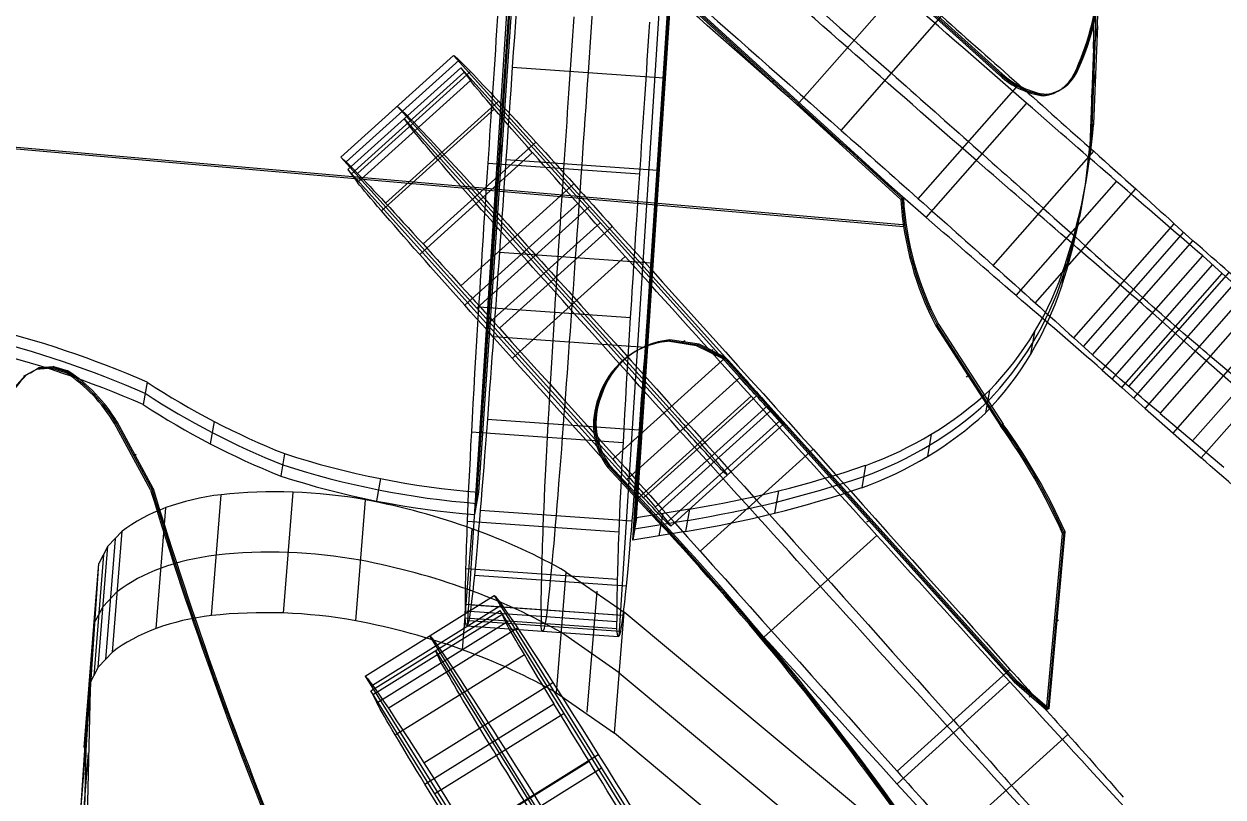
# Model space of a CAD drawing. Extents: x 14 to 133, y -39 to 144.
# Drawn here: x 74.01 to 89.78, y 43.75 to 53.91 of the extents above; entities that cross this region are included whole.
import ezdxf

# ---------------------------------------------------------------- set-up
doc = ezdxf.new("R2010")
doc.units = 0
doc.header["$MEASUREMENT"] = 0
doc.layers.add('LAYER_1', color=255, linetype='CONTINUOUS')

msp = doc.modelspace()

# ---------------------------------------------------------------- linework, layer by layer
at = {"layer": 'LAYER_1', "color": 9}
for p, q in [((82.28, 84.198, 61.258), (79.841, 46.001, 76.877)), ((84.275, 84.057, 61.227), (81.836, 45.861, 76.846)), ((80.607, 56.878, 76.999), (79.987, 47.753, 78.372)), ((80.607, 56.878, 76.999), (79.987, 47.753, 78.372)), ((79.962, 47.606, 77.383), (80.581, 56.731, 76.011)), ((80.555, 56.584, 75.022), (79.936, 47.459, 76.394)), ((80.555, 56.584, 75.022), (79.936, 47.459, 76.394)), ((86.843, 53.235, 59.665), (83.577, 56.176, 59.69)), ((86.843, 53.235, 59.665), (83.577, 56.176, 59.69)), ((83.593, 56.186, 60.689), (86.86, 53.245, 60.665)), ((86.876, 53.255, 61.665), (83.61, 56.196, 61.689)), ((86.876, 53.255, 61.665), (83.61, 56.196, 61.689)), ((82.067, 47.417, 78.368), (82.638, 56.088, 77.064)), ((82.067, 47.417, 78.368), (82.638, 56.088, 77.064)), ((82.612, 55.941, 76.075), (82.042, 47.27, 77.379)), ((82.016, 47.123, 76.39), (82.587, 55.794, 75.086)), ((82.016, 47.123, 76.39), (82.587, 55.794, 75.086)), ((85.544, 51.602, 59.703), (82.159, 54.695, 59.728)), ((85.544, 51.602, 59.703), (82.159, 54.695, 59.728)), ((82.176, 54.704, 60.727), (85.56, 51.612, 60.702)), ((85.577, 51.622, 61.702), (82.192, 54.714, 61.727)), ((85.577, 51.622, 61.702), (82.192, 54.714, 61.727)), ((84.181, 52.846, 56.902), (85.502, 54.347, 56.865)), ((84.759, 52.509, 63.93), (86.08, 54.01, 63.893)), ((84.759, 52.509, 63.93), (86.08, 54.01, 63.893)), ((88.068, 53.85, 61.639), (88.035, 53.83, 59.639)), ((88.13, 53.882, 77.249), (88.079, 52.597, 77.442)), ((88.13, 53.882, 77.249), (88.079, 53.588, 75.272)), ((88.13, 53.882, 77.249), (88.079, 53.588, 75.272)), ((88.13, 53.882, 77.249), (88.079, 52.597, 77.442)), ((56.95, 53.754, 60.153), (85.579, 51.246, 59.705)), ((56.982, 53.773, 62.152), (85.612, 51.266, 61.705)), ((88.054, 52.45, 76.453), (88.104, 53.735, 76.261)), ((78.175, 52.156, 61.819), (79.661, 53.495, 61.781)), ((78.175, 52.156, 61.819), (79.661, 53.495, 61.781)), ((79.661, 53.495, 61.781), (83.239, 49.525, 61.762)), ((79.661, 53.495, 61.781), (83.239, 49.525, 61.762)), ((88.079, 53.588, 75.272), (88.028, 52.303, 75.464)), ((88.079, 53.588, 75.272), (88.028, 52.303, 75.464)), ((78.247, 52.094, 62.422), (79.732, 53.433, 62.384)), ((78.269, 51.994, 59.762), (79.754, 53.333, 59.725)), ((78.269, 51.994, 59.762), (79.754, 53.333, 59.725)), ((79.754, 53.333, 59.725), (83.425, 49.26, 59.681)), ((79.754, 53.333, 59.725), (79.882, 53.164, 58.75)), ((79.754, 53.333, 59.725), (79.882, 53.164, 58.75)), ((79.754, 53.333, 59.725), (83.425, 49.26, 59.681)), ((80.432, 53.341, 81.727), (82.427, 53.201, 81.696)), ((80.432, 53.341, 81.727), (82.427, 53.201, 81.696)), ((78.312, 51.933, 59.268), (79.797, 53.272, 59.231)), ((78.397, 51.825, 58.788), (79.882, 53.164, 58.75)), ((78.397, 51.825, 58.788), (79.882, 53.164, 58.75)), ((78.398, 51.943, 62.994), (79.883, 53.282, 62.957)), ((78.398, 51.943, 62.994), (79.883, 53.282, 62.957)), ((83.885, 53.168, 61.715), (83.852, 53.148, 59.715)), ((86.876, 53.255, 61.665), (86.843, 53.235, 59.665)), ((86.876, 53.255, 61.665), (86.843, 53.235, 59.665)), ((87.857, 53.272, 61.648), (87.824, 53.252, 59.649)), ((87.857, 53.272, 61.648), (87.824, 53.252, 59.649)), ((88.053, 52.946, 75.368), (88.105, 53.239, 77.345)), ((85.773, 51.611, 63.697), (87.094, 53.112, 63.661)), ((87.146, 53.074, 61.662), (87.113, 53.054, 59.662)), ((87.694, 53.078, 61.653), (87.661, 53.058, 59.653)), ((78.764, 51.554, 63.612), (80.249, 52.893, 63.574)), ((85.877, 51.364, 57.334), (87.198, 52.865, 57.298)), ((85.877, 51.364, 57.334), (87.198, 52.865, 57.298)), ((87.458, 52.984, 61.658), (87.425, 52.965, 59.658)), ((87.458, 52.984, 61.658), (87.425, 52.965, 59.658)), ((78.712, 51.452, 57.953), (80.197, 52.791, 57.915)), ((82.496, 48.856, 61.78), (78.918, 52.826, 61.8)), ((79.139, 52.494, 58.769), (79.011, 52.664, 59.743)), ((82.683, 48.59, 59.7), (79.011, 52.664, 59.743)), ((88.079, 52.597, 77.442), (88.028, 52.303, 75.464)), ((88.079, 52.597, 77.442), (88.028, 52.303, 75.464)), ((79.214, 50.878, 57.358), (80.7, 52.217, 57.32)), ((79.214, 50.878, 57.358), (80.7, 52.217, 57.32)), ((79.258, 51.016, 63.978), (80.743, 52.355, 63.94)), ((79.258, 51.016, 63.978), (80.743, 52.355, 63.94)), ((80.246, 52.021, 75.708), (80.297, 52.315, 77.686)), ((86.759, 50.733, 63.315), (88.081, 52.234, 63.278)), ((86.759, 50.733, 63.315), (88.081, 52.234, 63.278)), ((78.175, 52.156, 61.819), (81.753, 48.186, 61.799)), ((78.175, 52.156, 61.819), (81.753, 48.186, 61.799)), ((80.114, 52.078, 66.994), (82.109, 51.938, 66.963)), ((80.348, 52.127, 81.819), (82.343, 51.987, 81.788)), ((78.269, 51.994, 59.762), (81.94, 47.921, 59.719)), ((78.269, 51.994, 59.762), (78.397, 51.825, 58.788)), ((78.269, 51.994, 59.762), (78.397, 51.825, 58.788)), ((78.269, 51.994, 59.762), (81.94, 47.921, 59.719)), ((79.757, 50.467, 64.133), (81.242, 51.806, 64.095)), ((82.301, 51.459, 75.738), (82.353, 51.753, 77.716)), ((87.06, 50.337, 57.946), (88.381, 51.838, 57.91)), ((87.312, 50.238, 62.983), (88.634, 51.739, 62.946)), ((85.577, 51.622, 61.702), (85.544, 51.602, 59.703)), ((85.577, 51.622, 61.702), (85.544, 51.602, 59.703)), ((87.946, 51.661, 77.584), (87.895, 51.367, 75.606)), ((79.808, 50.21, 57.046), (81.293, 51.549, 57.009)), ((81.45, 51.51, 61.771), (79.964, 50.171, 61.809)), ((80.104, 49.958, 59.728), (81.589, 51.296, 59.691)), ((87.818, 49.782, 62.539), (89.14, 51.283, 62.503)), ((87.818, 49.782, 62.539), (89.14, 51.283, 62.503)), ((89.386, 51.058, 62.181), (89.14, 51.283, 62.503)), ((89.386, 51.058, 62.181), (89.14, 51.283, 62.503)), ((80.263, 49.908, 64.205), (81.748, 51.247, 64.167)), ((80.263, 49.908, 64.205), (81.748, 51.247, 64.167)), ((89.263, 51.17, 62.342), (87.942, 49.669, 62.379)), ((88.065, 49.557, 62.218), (89.386, 51.058, 62.181)), ((88.065, 49.557, 62.218), (89.386, 51.058, 62.181)), ((80.263, 50.91, 81.833), (82.258, 50.77, 81.802)), ((80.263, 50.91, 81.833), (82.258, 50.77, 81.802)), ((80.433, 49.513, 56.909), (81.918, 50.852, 56.871)), ((80.433, 49.513, 56.909), (81.918, 50.852, 56.871)), ((88.193, 49.358, 58.711), (89.515, 50.859, 58.675)), ((88.193, 49.358, 58.711), (89.515, 50.859, 58.675)), ((89.515, 50.859, 58.675), (89.772, 50.628, 58.494)), ((89.515, 50.859, 58.675), (89.772, 50.628, 58.494)), ((85.719, 50.767, 61.708), (85.686, 50.748, 59.709)), ((87.706, 50.747, 77.726), (87.655, 50.453, 75.749)), ((87.706, 50.747, 77.726), (87.655, 50.453, 75.749)), ((89.643, 50.744, 58.584), (88.322, 49.243, 58.621)), ((88.543, 49.141, 62.405), (89.864, 50.642, 62.368)), ((88.451, 49.127, 58.53), (89.772, 50.628, 58.494)), ((88.451, 49.127, 58.53), (89.772, 50.628, 58.494)), ((88.479, 50.532, 62.521), (88.725, 50.307, 62.2)), ((89.925, 50.492, 58.438), (88.604, 48.991, 58.474)), ((89.772, 50.628, 58.494), (90.078, 50.356, 58.381)), ((89.772, 50.628, 58.494), (90.078, 50.356, 58.381)), ((88.756, 48.855, 58.418), (90.078, 50.356, 58.381)), ((88.756, 48.855, 58.418), (90.078, 50.356, 58.381)), ((79.994, 50.19, 67.763), (81.989, 50.05, 67.732)), ((79.994, 50.19, 67.763), (81.989, 50.05, 67.732)), ((88.953, 48.789, 62.786), (90.274, 50.29, 62.749)), ((88.953, 48.789, 62.786), (90.274, 50.29, 62.749)), ((89.111, 49.878, 58.512), (88.854, 50.109, 58.693)), ((89.124, 48.53, 58.371), (90.445, 50.031, 58.335)), ((86.038, 49.962, 61.711), (86.005, 49.942, 59.711)), ((86.038, 49.962, 61.711), (86.005, 49.942, 59.711)), ((86.005, 49.942, 59.711), (86.856, 48.626, 59.71)), ((86.005, 49.942, 59.711), (86.856, 48.626, 59.71)), ((86.873, 48.636, 60.71), (86.021, 49.952, 60.711)), ((86.038, 49.962, 61.711), (86.889, 48.646, 61.71)), ((86.038, 49.962, 61.711), (86.889, 48.646, 61.71)), ((87.303, 49.861, 77.868), (87.251, 49.567, 75.891)), ((89.417, 49.606, 58.4), (89.111, 49.878, 58.512)), ((89.381, 48.427, 63.412), (90.703, 49.928, 63.376)), ((80.184, 49.801, 81.777), (82.179, 49.661, 81.746)), ((82.506, 49.757, 61.771), (82.473, 49.737, 59.772)), ((82.506, 49.757, 61.771), (82.473, 49.737, 59.772)), ((82.857, 49.678, 59.766), (82.473, 49.737, 59.772)), ((82.857, 49.678, 59.766), (82.473, 49.737, 59.772)), ((82.489, 49.747, 60.772), (82.874, 49.688, 60.766)), ((82.89, 49.698, 61.766), (82.506, 49.757, 61.771)), ((82.89, 49.698, 61.766), (82.506, 49.757, 61.771)), ((82.7, 49.742, 61.768), (82.667, 49.723, 59.769)), ((82.89, 49.698, 61.766), (82.857, 49.678, 59.766)), ((82.89, 49.698, 61.766), (82.857, 49.678, 59.766)), ((82.874, 49.688, 60.766), (83.222, 49.515, 60.762)), ((83.239, 49.525, 61.762), (82.89, 49.698, 61.766)), ((83.239, 49.525, 61.762), (82.89, 49.698, 61.766)), ((88.065, 49.557, 62.218), (87.818, 49.782, 62.539)), ((88.065, 49.557, 62.218), (87.818, 49.782, 62.539)), ((89.494, 48.205, 58.389), (90.815, 49.706, 58.352)), ((89.494, 48.205, 58.389), (90.815, 49.706, 58.352)), ((81.753, 48.186, 61.799), (83.239, 49.525, 61.762)), ((81.753, 48.186, 61.799), (83.239, 49.525, 61.762)), ((81.94, 49.525, 61.783), (81.907, 49.505, 59.783)), ((83.206, 49.505, 59.762), (82.857, 49.678, 59.766)), ((83.206, 49.505, 59.762), (82.857, 49.678, 59.766)), ((83.071, 49.625, 61.763), (83.038, 49.605, 59.764)), ((83.239, 49.525, 61.762), (83.206, 49.505, 59.762)), ((83.239, 49.525, 61.762), (83.206, 49.505, 59.762)), ((83.239, 49.525, 61.762), (87.066, 45.279, 61.741)), ((83.239, 49.525, 61.762), (87.066, 45.279, 61.741)), ((90.155, 48.956, 58.371), (89.417, 49.606, 58.4)), ((90.451, 48.833, 64.043), (89.613, 49.54, 62.768)), ((74.009, 49.276, 59.916), (74.18, 49.37, 59.912)), ((74.009, 49.276, 59.916), (74.18, 49.37, 59.912)), ((74.197, 49.38, 60.912), (74.026, 49.286, 60.916)), ((74.042, 49.296, 61.915), (74.213, 49.39, 61.912)), ((74.042, 49.296, 61.915), (74.213, 49.39, 61.912)), ((74.213, 49.39, 61.912), (74.18, 49.37, 59.912)), ((74.213, 49.39, 61.912), (74.18, 49.37, 59.912)), ((74.18, 49.37, 59.912), (74.363, 49.388, 59.909)), ((74.18, 49.37, 59.912), (74.363, 49.388, 59.909)), ((74.38, 49.398, 60.909), (74.197, 49.38, 60.912)), ((74.213, 49.39, 61.912), (74.396, 49.407, 61.909)), ((74.213, 49.39, 61.912), (74.396, 49.407, 61.909)), ((74.272, 49.379, 59.911), (74.305, 49.399, 61.91)), ((74.396, 49.407, 61.909), (74.363, 49.388, 59.909)), ((74.396, 49.407, 61.909), (74.363, 49.388, 59.909)), ((74.363, 49.388, 59.909), (74.557, 49.327, 59.906)), ((74.363, 49.388, 59.909), (74.557, 49.327, 59.906)), ((74.574, 49.337, 60.906), (74.38, 49.398, 60.909)), ((74.396, 49.407, 61.909), (74.59, 49.347, 61.906)), ((74.396, 49.407, 61.909), (74.59, 49.347, 61.906)), ((74.46, 49.357, 59.908), (74.493, 49.377, 61.907)), ((83.206, 49.505, 59.762), (87.033, 45.259, 59.741)), ((83.206, 49.505, 59.762), (87.033, 45.259, 59.741)), ((87.049, 45.269, 60.741), (83.222, 49.515, 60.762)), ((74.042, 49.296, 61.915), (74.009, 49.276, 59.916)), ((74.042, 49.296, 61.915), (74.009, 49.276, 59.916)), ((74.095, 49.323, 59.914), (74.128, 49.343, 61.914)), ((74.59, 49.347, 61.906), (74.557, 49.327, 59.906)), ((74.59, 49.347, 61.906), (74.557, 49.327, 59.906)), ((81.94, 47.921, 59.719), (83.425, 49.26, 59.681)), ((81.94, 47.921, 59.719), (83.425, 49.26, 59.681)), ((86.436, 49.286, 61.711), (86.403, 49.266, 59.712)), ((88.193, 49.358, 58.711), (88.451, 49.127, 58.53)), ((88.193, 49.358, 58.711), (88.451, 49.127, 58.53)), ((75.628, 49.199, 78.27), (75.577, 48.905, 76.292)), ((75.628, 49.199, 78.27), (75.577, 48.905, 76.292)), ((86.708, 49.088, 77.999), (86.656, 48.795, 76.021)), ((86.708, 49.088, 77.999), (86.656, 48.795, 76.021)), ((88.451, 49.127, 58.53), (88.756, 48.855, 58.418)), ((88.451, 49.127, 58.53), (88.756, 48.855, 58.418)), ((74.95, 49.048, 61.903), (74.917, 49.028, 59.903)), ((81.6, 49.017, 61.794), (81.567, 48.997, 59.794)), ((81.6, 49.017, 61.794), (81.567, 48.997, 59.794)), ((82.089, 47.675, 56.873), (83.574, 49.014, 56.836)), ((82.16, 47.68, 59.825), (83.645, 49.019, 59.788)), ((82.312, 47.558, 61.499), (83.797, 48.897, 61.461)), ((82.343, 47.483, 60.038), (83.828, 48.822, 60)), ((82.343, 47.483, 60.038), (83.828, 48.822, 60)), ((88.756, 48.855, 58.418), (89.494, 48.205, 58.389)), ((88.756, 48.855, 58.418), (89.494, 48.205, 58.389)), ((88.953, 48.789, 62.786), (89.79, 48.083, 64.061)), ((88.953, 48.789, 62.786), (89.79, 48.083, 64.061)), ((75.234, 48.676, 61.902), (75.201, 48.656, 59.902)), ((75.234, 48.676, 61.902), (75.201, 48.656, 59.902)), ((75.675, 47.782, 59.903), (75.201, 48.656, 59.902)), ((75.675, 47.782, 59.903), (75.201, 48.656, 59.902)), ((75.217, 48.666, 60.902), (75.691, 47.792, 60.903)), ((75.708, 47.802, 61.903), (75.234, 48.676, 61.902)), ((75.708, 47.802, 61.903), (75.234, 48.676, 61.902)), ((76.509, 48.684, 78.324), (76.458, 48.39, 76.346)), ((80.104, 48.712, 81.565), (82.099, 48.572, 81.534)), ((80.104, 48.712, 81.565), (82.099, 48.572, 81.534)), ((82.467, 47.354, 60.33), (83.952, 48.692, 60.292)), ((82.516, 47.308, 60.666), (84.002, 48.647, 60.629)), ((82.516, 47.308, 60.666), (84.002, 48.647, 60.629)), ((86.889, 48.646, 61.71), (86.856, 48.626, 59.71)), ((86.889, 48.646, 61.71), (86.856, 48.626, 59.71)), ((79.898, 48.546, 69.044), (81.893, 48.406, 69.013)), ((81.541, 48.542, 61.799), (81.508, 48.522, 59.8)), ((85.944, 48.517, 78.103), (85.893, 48.223, 76.126)), ((82.903, 46.978, 64.185), (84.389, 48.317, 64.147)), ((75.486, 48.247, 61.902), (75.453, 48.227, 59.902)), ((77.438, 48.259, 78.363), (77.386, 47.966, 76.385)), ((77.438, 48.259, 78.363), (77.386, 47.966, 76.385)), ((85.08, 48.106, 78.187), (85.029, 47.812, 76.209)), ((85.08, 48.106, 78.187), (85.029, 47.812, 76.209)), ((81.721, 48.098, 61.801), (81.688, 48.078, 59.801)), ((81.721, 48.098, 61.801), (81.688, 48.078, 59.801)), ((82.23, 47.495, 59.798), (81.688, 48.078, 59.801)), ((82.23, 47.495, 59.798), (81.688, 48.078, 59.801)), ((81.705, 48.088, 60.801), (82.246, 47.505, 60.798)), ((82.263, 47.515, 61.798), (81.721, 48.098, 61.801)), ((82.263, 47.515, 61.798), (81.721, 48.098, 61.801)), ((87.333, 47.959, 61.71), (87.3, 47.939, 59.71)), ((75.708, 47.802, 61.903), (75.675, 47.782, 59.903)), ((75.708, 47.802, 61.903), (75.675, 47.782, 59.903)), ((78.698, 47.931, 78.379), (78.646, 47.637, 76.401)), ((81.959, 47.787, 59.8), (81.992, 47.807, 61.799)), ((76.474, 46.13, 61.67), (76.602, 47.719, 62.877)), ((76.474, 46.13, 61.67), (76.602, 47.719, 62.877)), ((77.421, 46.164, 61.524), (77.548, 47.754, 62.731)), ((78.373, 46.063, 61.557), (78.501, 47.652, 62.764)), ((78.373, 46.063, 61.557), (78.501, 47.652, 62.764)), ((79.987, 47.753, 78.372), (79.936, 47.459, 76.394)), ((79.987, 47.753, 78.372), (79.936, 47.459, 76.394)), ((83.934, 47.771, 78.266), (83.882, 47.477, 76.289)), ((75.749, 45.959, 61.971), (75.877, 47.549, 63.178)), ((80.011, 47.517, 80.942), (82.006, 47.377, 80.911)), ((82.762, 47.53, 78.333), (82.067, 47.417, 78.368)), ((82.762, 47.53, 78.333), (82.067, 47.417, 78.368)), ((82.263, 47.515, 61.798), (82.23, 47.495, 59.798)), ((82.263, 47.515, 61.798), (82.23, 47.495, 59.798)), ((82.762, 47.53, 78.333), (82.711, 47.236, 76.355)), ((82.762, 47.53, 78.333), (82.711, 47.236, 76.355)), ((79.842, 47.371, 70.767), (81.837, 47.231, 70.736)), ((79.842, 47.371, 70.767), (81.837, 47.231, 70.736)), ((82.067, 47.417, 78.368), (82.016, 47.123, 76.39)), ((82.067, 47.417, 78.368), (82.016, 47.123, 76.39)), ((82.042, 47.27, 77.379), (82.736, 47.383, 77.344)), ((82.363, 47.179, 76.373), (82.415, 47.473, 78.35)), ((85.125, 47.377, 61.752), (85.092, 47.357, 59.752)), ((75.301, 47.24, 63.646), (75.114, 47.042, 63.926)), ((75.301, 47.24, 63.646), (75.114, 47.042, 63.926)), ((75.173, 45.651, 62.439), (75.301, 47.24, 63.646)), ((75.173, 45.651, 62.439), (75.301, 47.24, 63.646)), ((79.776, 45.682, 61.91), (79.904, 47.271, 63.117)), ((82.711, 47.236, 76.355), (82.016, 47.123, 76.39)), ((82.711, 47.236, 76.355), (82.016, 47.123, 76.39)), ((83.743, 45.845, 57.053), (85.228, 47.184, 57.015)), ((83.743, 45.845, 57.053), (85.228, 47.184, 57.015)), ((87.46, 44.891, 59.738), (87.671, 47.211, 59.711)), ((87.46, 44.891, 59.738), (87.671, 47.211, 59.711)), ((87.687, 47.221, 60.711), (87.476, 44.901, 60.737)), ((87.493, 44.911, 61.737), (87.704, 47.231, 61.711)), ((87.493, 44.911, 61.737), (87.704, 47.231, 61.711)), ((87.704, 47.231, 61.711), (87.671, 47.211, 59.711)), ((87.704, 47.231, 61.711), (87.671, 47.211, 59.711)), ((74.986, 45.453, 62.719), (75.114, 47.042, 63.926)), ((74.986, 45.453, 62.719), (75.114, 47.042, 63.926)), ((75.114, 47.042, 63.926), (74.993, 46.815, 64.238)), ((75.114, 47.042, 63.926), (74.993, 46.815, 64.238)), ((75.208, 47.141, 63.786), (75.08, 45.552, 62.579)), ((75.054, 46.929, 64.082), (74.926, 45.339, 62.875)), ((74.865, 45.226, 63.031), (74.993, 46.815, 64.238)), ((74.865, 45.226, 63.031), (74.993, 46.815, 64.238)), ((74.885, 45.157, 66.432), (74.993, 46.815, 64.238)), ((74.885, 45.157, 66.432), (74.993, 46.815, 64.238)), ((79.823, 46.749, 72.312), (81.818, 46.609, 72.281)), ((81.015, 45.113, 62.528), (81.143, 46.702, 63.735)), ((81.015, 45.113, 62.528), (81.143, 46.702, 63.735)), ((81.143, 46.702, 63.735), (81.902, 46.175, 64.35)), ((81.143, 46.702, 63.735), (81.902, 46.175, 64.35)), ((79.935, 46.662, 79.9), (81.929, 46.521, 79.869)), ((79.935, 46.662, 79.9), (81.929, 46.521, 79.869)), ((75.05, 46.248, 63.322), (75.237, 46.445, 63.042)), ((78.498, 45.336, 61.881), (80.195, 46.393, 61.843)), ((78.498, 45.336, 61.881), (80.195, 46.393, 61.843)), ((80.195, 46.393, 61.843), (83.02, 41.856, 61.867)), ((80.195, 46.393, 61.843), (83.02, 41.856, 61.867)), ((81.419, 44.862, 62.816), (81.547, 46.451, 64.023)), ((74.929, 46.021, 63.634), (75.05, 46.248, 63.322)), ((78.595, 45.214, 62.78), (80.292, 46.27, 62.742)), ((79.813, 46.099, 74.642), (79.815, 46.281, 73.911)), ((79.813, 46.099, 74.642), (79.815, 46.281, 73.911)), ((79.815, 46.281, 73.911), (81.81, 46.141, 73.88)), ((79.815, 46.281, 73.911), (81.81, 46.141, 73.88)), ((79.892, 46.274, 78.89), (81.887, 46.134, 78.859)), ((78.573, 45.141, 59.83), (80.271, 46.198, 59.792)), ((78.573, 45.141, 59.83), (80.271, 46.198, 59.792)), ((78.595, 45.087, 59.338), (80.293, 46.144, 59.299)), ((79.813, 46.099, 74.642), (81.808, 45.959, 74.611)), ((79.813, 46.099, 74.642), (81.808, 45.959, 74.611)), ((81.809, 46.05, 74.245), (79.814, 46.19, 74.276)), ((79.861, 46.066, 77.828), (81.855, 45.926, 77.797)), ((79.861, 46.066, 77.828), (81.855, 45.926, 77.797)), ((81.955, 43.491, 59.794), (80.271, 46.198, 59.792)), ((80.271, 46.198, 59.792), (80.347, 46.039, 58.818)), ((80.271, 46.198, 59.792), (80.347, 46.039, 58.818)), ((81.955, 43.491, 59.794), (80.271, 46.198, 59.792)), ((80.812, 46.211, 73.895), (80.811, 46.029, 74.626)), ((81.775, 44.585, 63.143), (81.902, 46.175, 64.35)), ((81.775, 44.585, 63.143), (81.902, 46.175, 64.35)), ((81.808, 45.959, 74.611), (81.81, 46.141, 73.88)), ((81.808, 45.959, 74.611), (81.81, 46.141, 73.88)), ((88.94, 40.312, 71.325), (81.902, 46.175, 64.35)), ((88.94, 40.312, 71.325), (81.902, 46.175, 64.35)), ((87.616, 46.069, 61.724), (87.583, 46.049, 59.724)), ((74.803, 44.397, 64.128), (74.93, 45.987, 65.335)), ((74.929, 46.021, 63.634), (74.821, 44.363, 65.829)), ((78.65, 44.982, 58.857), (80.347, 46.039, 58.818)), ((78.65, 44.982, 58.857), (80.347, 46.039, 58.818)), ((78.801, 44.912, 63.616), (80.499, 45.968, 63.578)), ((78.801, 44.912, 63.616), (80.499, 45.968, 63.578)), ((79.831, 45.994, 76.234), (81.826, 45.854, 76.203)), ((81.838, 45.38, 63.746), (81.079, 45.908, 63.132)), ((82.171, 41.328, 61.887), (79.347, 45.865, 61.862)), ((75.173, 45.651, 62.439), (74.986, 45.453, 62.719)), ((75.173, 45.651, 62.439), (74.986, 45.453, 62.719)), ((78.893, 44.561, 58.027), (80.591, 45.618, 57.988)), ((79.498, 45.511, 58.837), (79.422, 45.67, 59.811)), ((79.422, 45.67, 59.811), (81.107, 42.963, 59.814)), ((74.986, 45.453, 62.719), (74.865, 45.226, 63.031)), ((74.986, 45.453, 62.719), (74.865, 45.226, 63.031)), ((84.008, 45.524, 61.789), (83.975, 45.504, 59.789)), ((78.498, 45.336, 61.881), (81.322, 40.8, 61.906)), ((78.498, 45.336, 61.881), (81.322, 40.8, 61.906)), ((81.838, 45.38, 63.746), (88.876, 39.517, 70.722)), ((85.494, 44.085, 63.496), (86.979, 45.423, 63.458)), ((85.494, 44.085, 63.496), (86.979, 45.423, 63.458)), ((87.066, 45.279, 61.741), (87.033, 45.259, 59.741)), ((87.066, 45.279, 61.741), (87.033, 45.259, 59.741)), ((87.476, 44.901, 60.737), (87.049, 45.269, 60.741)), ((87.066, 45.279, 61.741), (87.493, 44.911, 61.737)), ((87.066, 45.279, 61.741), (87.493, 44.911, 61.737)), ((74.757, 43.568, 65.225), (74.865, 45.226, 63.031)), ((74.757, 43.568, 65.225), (74.865, 45.226, 63.031)), ((74.757, 43.568, 65.225), (74.885, 45.157, 66.432)), ((74.757, 43.568, 65.225), (74.885, 45.157, 66.432)), ((74.846, 43.495, 68.626), (74.885, 45.157, 66.432)), ((74.846, 43.495, 68.626), (74.885, 45.157, 66.432)), ((76.555, 45.251, 61.914), (76.522, 45.232, 59.915)), ((80.258, 42.434, 59.833), (78.573, 45.141, 59.83)), ((78.573, 45.141, 59.83), (78.65, 44.982, 58.857)), ((78.573, 45.141, 59.83), (78.65, 44.982, 58.857)), ((80.258, 42.434, 59.833), (78.573, 45.141, 59.83)), ((79.267, 44.193, 64.442), (80.965, 45.25, 64.404)), ((81.015, 45.113, 62.528), (81.775, 44.585, 63.143)), ((81.015, 45.113, 62.528), (81.775, 44.585, 63.143)), ((85.493, 43.919, 57.587), (86.978, 45.258, 57.549)), ((87.033, 45.259, 59.741), (87.46, 44.891, 59.738)), ((87.033, 45.259, 59.741), (87.46, 44.891, 59.738)), ((79.283, 43.913, 57.432), (80.981, 44.97, 57.394)), ((79.283, 43.913, 57.432), (80.981, 44.97, 57.394)), ((87.266, 45.079, 61.739), (87.233, 45.059, 59.74)), ((81.113, 44.844, 59.793), (79.415, 43.788, 59.831)), ((87.493, 44.911, 61.737), (87.46, 44.891, 59.738)), ((87.493, 44.911, 61.737), (87.46, 44.891, 59.738)), ((88.812, 38.722, 70.118), (81.775, 44.585, 63.143)), ((88.812, 38.722, 70.118), (81.775, 44.585, 63.143)), ((86.256, 43.228, 63.127), (87.741, 44.567, 63.09)), ((74.729, 42.737, 66.322), (74.857, 44.327, 67.529)), ((74.821, 44.363, 65.829), (74.783, 42.7, 68.022)), ((79.744, 43.161, 57.125), (81.442, 44.218, 57.086)), ((79.865, 43.248, 64.849), (81.563, 44.305, 64.811)), ((79.865, 43.248, 64.849), (81.563, 44.305, 64.811)), ((81.608, 44.125, 61.855), (79.91, 43.068, 61.894))]:
    msp.add_line(p, q, dxfattribs=at)
at = {"layer": 'LAYER_1', "color": 9, "extrusion": (0.025685, 0.146948, 0.988811)}
for centre, radius, start, end in [((-27.193, -48.158, 86.566), 50.945, 188.8131, 201.7238), ((-27.193, -48.158, 86.566), 50.945, 188.8131, 201.7238), ((-27.194, -48.159, 85.566), 50.944, 188.813, 201.7238), ((-27.193, -48.158, 84.566), 50.945, 188.8131, 201.7238), ((-27.193, -48.158, 84.566), 50.945, 188.8131, 201.7238), ((-69.39, -53.934, 86.566), 8.351, 171.9613, 185.0884), ((-69.39, -53.934, 86.566), 8.351, 171.9613, 185.0884), ((-69.39, -53.934, 85.566), 8.351, 171.9612, 185.0884), ((-69.39, -53.934, 84.566), 8.351, 171.9613, 185.0884), ((-69.39, -53.934, 84.566), 8.351, 171.9613, 185.0884), ((-73.356, -53.365, 86.566), 4.344, 146.0814, 172.0834), ((-73.356, -53.365, 86.566), 4.344, 146.0814, 172.0834), ((-73.356, -53.365, 85.566), 4.344, 146.0811, 172.0837), ((-73.356, -53.365, 84.566), 4.344, 146.0814, 172.0834), ((-73.356, -53.365, 84.566), 4.344, 146.0814, 172.0834), ((-62.934, -36.642, 86.566), 12.857, 256.0778, 276.5481), ((-62.934, -36.642, 86.566), 12.857, 256.0778, 276.5481), ((-62.934, -36.642, 85.566), 12.857, 256.0777, 276.5482), ((-62.934, -36.642, 84.566), 12.857, 256.0778, 276.5481), ((-62.934, -36.642, 84.566), 12.857, 256.0778, 276.5481), ((-70.075, -58.449, 85.566), 10.167, 66.5405, 78.0622), ((-70.075, -58.449, 86.566), 10.168, 66.5406, 78.0622), ((-70.075, -58.449, 86.566), 10.168, 66.5406, 78.0622), ((-73.114, -53.867, 86.566), 4.834, 119.9525, 142.7415), ((-73.114, -53.867, 86.566), 4.834, 119.9525, 142.7415), ((-70.075, -58.449, 84.566), 10.168, 66.5406, 78.0622), ((-70.075, -58.449, 84.566), 10.168, 66.5406, 78.0622), ((-73.114, -53.867, 85.566), 4.834, 119.9524, 142.7416), ((-73.114, -53.867, 84.566), 4.834, 119.9525, 142.7415), ((-73.114, -53.867, 84.566), 4.834, 119.9525, 142.7415), ((-69.526, -59.314, 85.566), 10.924, 81.8224, 95.4887), ((-69.526, -59.314, 86.566), 10.924, 81.8224, 95.4886), ((-69.526, -59.314, 86.566), 10.924, 81.8224, 95.4886), ((-68.506, -62.429, 86.566), 14.555, 109.4074, 118.8397), ((-68.506, -62.429, 86.566), 14.555, 109.4074, 118.8397), ((-69.526, -59.314, 84.566), 10.924, 81.8224, 95.4886), ((-69.526, -59.314, 84.566), 10.924, 81.8224, 95.4886), ((-68.506, -62.43, 85.566), 14.556, 109.4078, 118.8393), ((-68.506, -62.429, 84.566), 14.555, 109.4074, 118.8397), ((-68.506, -62.429, 84.566), 14.555, 109.4074, 118.8397)]:
    msp.add_arc(centre, radius, start, end, dxfattribs=at)
at = {"layer": 'LAYER_1', "color": 9, "extrusion": (0.997425, -0.070023, -0.015502)}
for centre, radius, start, end in [((54.137, 19.407, 75.223), 63.67, 80.02542, 85.76209), ((54.137, 19.407, 75.223), 63.67, 80.02542, 85.76209), ((54.131, 19.354, 76.223), 63.723, 80.02782, 85.75969), ((54.137, 19.407, 77.223), 63.67, 80.02542, 85.76209), ((54.137, 19.407, 77.223), 63.67, 80.02542, 85.76209), ((60.769, 78.781, 75.223), 11.086, 242.6124, 263.7465), ((60.769, 78.781, 75.223), 11.086, 242.6124, 263.7465), ((60.769, 78.781, 76.223), 11.086, 242.6124, 263.7466), ((60.769, 78.781, 77.223), 11.086, 242.6124, 263.7465), ((60.769, 78.781, 77.223), 11.086, 242.6124, 263.7465), ((56.793, 63.822, 75.223), 19.191, 83.8686, 91.1549), ((56.793, 63.822, 75.223), 19.191, 83.8686, 91.1549), ((56.792, 63.815, 76.223), 19.198, 83.8699, 91.1536), ((56.793, 63.822, 77.223), 19.191, 83.8686, 91.1549), ((56.793, 63.822, 77.223), 19.191, 83.8686, 91.1549), ((56.246, 75.127, 75.223), 7.883, 88.8346, 105.0253), ((56.246, 75.127, 75.223), 7.883, 88.8346, 105.0253), ((56.246, 75.128, 76.223), 7.883, 88.8344, 105.0255), ((56.246, 75.127, 77.223), 7.883, 88.8346, 105.0253), ((56.246, 75.127, 77.223), 7.883, 88.8346, 105.0253), ((58.937, 74.836, 75.223), 6.744, 205.4103, 241.0135), ((58.937, 74.836, 75.223), 6.744, 205.4103, 241.0135), ((58.937, 74.836, 76.223), 6.744, 205.41, 241.0138), ((58.937, 74.836, 77.223), 6.744, 205.4103, 241.0135), ((58.937, 74.836, 77.223), 6.744, 205.4103, 241.0135), ((55.135, 79.486, 75.223), 3.386, 105.9937, 152.0091), ((55.135, 79.486, 75.223), 3.386, 105.9937, 152.0091), ((55.135, 79.486, 76.223), 3.386, 105.9937, 152.0091), ((55.135, 79.486, 77.223), 3.386, 105.9937, 152.0091), ((55.135, 79.486, 77.223), 3.386, 105.9937, 152.0091), ((68.289, 79.052, 75.223), 17.001, 193.4901, 204.7193), ((68.289, 79.052, 75.223), 17.001, 193.4901, 204.7193), ((68.289, 79.052, 76.223), 17.001, 193.4901, 204.7193), ((68.289, 79.052, 77.223), 17.001, 193.4901, 204.7193), ((68.289, 79.052, 77.223), 17.001, 193.4901, 204.7193), ((57.75, 78.332, 75.223), 6.24, 153.9163, 173.8233), ((57.75, 78.332, 75.223), 6.24, 153.9163, 173.8233), ((57.749, 78.332, 76.223), 6.24, 153.9162, 173.8234), ((57.75, 78.332, 77.223), 6.24, 153.9163, 173.8233), ((57.75, 78.332, 77.223), 6.24, 153.9163, 173.8233), ((65.852, 77.543, 75.223), 14.381, 174.1728, 186.8941), ((65.852, 77.543, 75.223), 14.381, 174.1728, 186.8941), ((65.852, 77.543, 76.223), 14.381, 174.1727, 186.8942), ((65.852, 77.543, 77.223), 14.381, 174.1728, 186.8941), ((65.852, 77.543, 77.223), 14.381, 174.1728, 186.8941)]:
    msp.add_arc(centre, radius, start, end, dxfattribs=at)
at = {"layer": 'LAYER_1', "color": 9, "extrusion": (0.660644, 0.750476, -0.018341)}
for centre, radius, start, end in [((-25.821, 39.06, 95.23), 26.79, 84.2315, 96.653), ((-25.821, 39.06, 94.23), 26.79, 84.2316, 96.653), ((-25.821, 39.06, 94.23), 26.79, 84.2316, 96.653), ((-27.506, 68.68, 96.23), 10.069, 252.5811, 278.7454), ((-27.506, 68.68, 96.23), 10.069, 252.5811, 278.7454), ((-27.506, 68.679, 95.23), 10.069, 252.5807, 278.7457), ((-27.506, 68.68, 94.23), 10.069, 252.5811, 278.7454), ((-27.506, 68.68, 94.23), 10.069, 252.5811, 278.7454), ((-27.527, 53.474, 96.23), 12.275, 96.5388, 109.3782), ((-27.527, 53.474, 96.23), 12.275, 96.5388, 109.3782), ((-27.527, 53.474, 95.23), 12.275, 96.5387, 109.3783), ((-25.185, 75.042, 96.23), 16.837, 240.0744, 251.5258), ((-25.185, 75.042, 96.23), 16.837, 240.0744, 251.5258), ((-27.527, 53.474, 94.23), 12.275, 96.5388, 109.3782), ((-27.527, 53.474, 94.23), 12.275, 96.5388, 109.3782), ((-29.842, 60.131, 96.23), 5.227, 109.6505, 127.4914), ((-29.842, 60.131, 96.23), 5.227, 109.6505, 127.4914), ((-25.185, 75.042, 95.23), 16.837, 240.0743, 251.5258), ((-29.842, 60.131, 95.23), 5.227, 109.6503, 127.4916), ((-25.185, 75.042, 94.23), 16.837, 240.0744, 251.5258), ((-25.185, 75.042, 94.23), 16.837, 240.0744, 251.5258), ((-33.109, 65.963, 96.23), 2.021, 225.3401, 262.9738), ((-33.109, 65.963, 96.23), 2.021, 225.3401, 262.9738), ((-29.842, 60.131, 94.23), 5.227, 109.6505, 127.4914), ((-29.842, 60.131, 94.23), 5.227, 109.6505, 127.4914), ((-33.109, 65.963, 95.23), 2.021, 225.3394, 262.9745), ((-33.109, 65.963, 94.23), 2.021, 225.3401, 262.9738), ((-33.109, 65.963, 94.23), 2.021, 225.3401, 262.9738), ((-34.248, 69.431, 94.23), 9.365, 247.745, 263.4099), ((-34.248, 69.431, 94.23), 9.365, 247.745, 263.4099)]:
    msp.add_arc(centre, radius, start, end, dxfattribs=at)
at = {"layer": 'LAYER_1', "color": 9, "extrusion": (0.016491, 0.009918, 0.999815)}
for centre, radius, start, end in [((3.265, -99.601, 61.614), 3.484, 213.812, 234.0718), ((3.265, -99.601, 61.614), 3.484, 213.812, 234.0718), ((3.265, -99.601, 62.614), 3.484, 213.8119, 234.0719), ((3.265, -99.601, 63.614), 3.484, 213.812, 234.0718), ((3.265, -99.601, 63.614), 3.484, 213.812, 234.0718), ((1.151, -101.693, 61.614), 1.044, 106.1761, 141.9549), ((1.151, -101.693, 61.614), 1.044, 106.1761, 141.9549), ((1.151, -101.693, 62.614), 1.044, 106.1758, 141.9552), ((1.151, -101.693, 63.614), 1.044, 106.1761, 141.9549), ((1.151, -101.693, 63.614), 1.044, 106.1761, 141.9549), ((0.801, -101.257, 61.614), 0.515, 156.3389, 213.2972), ((0.801, -101.257, 61.614), 0.515, 156.3389, 213.2972), ((0.801, -101.257, 62.614), 0.515, 156.3389, 213.2972), ((0.801, -101.257, 63.614), 0.515, 156.3389, 213.2972), ((0.801, -101.257, 63.614), 0.515, 156.3389, 213.2972), ((-1.767, -102.354, 61.614), 4.087, 62.3276, 86.6666), ((-1.767, -102.354, 61.614), 4.087, 62.3276, 86.6666), ((-1.767, -102.354, 62.614), 4.086, 62.3273, 86.667), ((-1.767, -102.354, 63.614), 4.087, 62.3276, 86.6666), ((-1.767, -102.354, 63.614), 4.087, 62.3276, 86.6666), ((-0.833, -94.687, 61.614), 1.051, 334.4086, 42.025), ((-0.833, -94.687, 61.614), 1.051, 334.4086, 42.025), ((-0.833, -94.687, 62.614), 1.051, 334.4086, 42.025), ((-0.833, -94.687, 63.614), 1.051, 334.4086, 42.025), ((-0.833, -94.687, 63.614), 1.051, 334.4086, 42.025), ((2.347, -88.086, 62.614), 1.79, 14.1187, 41.3644), ((2.347, -88.086, 63.614), 1.79, 14.1189, 41.3642), ((2.347, -88.086, 63.614), 1.79, 14.1189, 41.3642), ((2.943, -86.274, 61.614), 2.077, 269.8478, 295.709), ((2.943, -86.274, 61.614), 2.077, 269.8478, 295.709), ((2.943, -86.274, 62.614), 2.077, 269.8474, 295.7094), ((2.943, -86.274, 63.614), 2.077, 269.8478, 295.709), ((2.943, -86.274, 63.614), 2.077, 269.8478, 295.709), ((-0.808, -94.56, 61.614), 0.951, 37.3302, 95.6606), ((-0.808, -94.56, 61.614), 0.951, 37.3302, 95.6606), ((-0.808, -94.56, 62.614), 0.951, 37.3302, 95.6606), ((-0.808, -94.56, 63.614), 0.951, 37.3302, 95.6606), ((-0.808, -94.56, 63.614), 0.951, 37.3302, 95.6606), ((-3.759, -90.381, 61.614), 7.972, 263.0205, 274.7734), ((-3.759, -90.381, 61.614), 7.972, 263.0205, 274.7734), ((-3.759, -90.381, 62.614), 7.972, 263.0204, 274.7734), ((-3.759, -90.381, 63.614), 7.972, 263.0205, 274.7734), ((-3.759, -90.381, 63.614), 7.972, 263.0205, 274.7734), ((-11.214, -140.78, 62.614), 54.098, 75.923, 81.6157), ((-11.205, -140.735, 63.614), 54.052, 75.9205, 81.6181), ((-11.205, -140.735, 63.614), 54.052, 75.9205, 81.6181), ((-11.205, -140.735, 61.614), 54.052, 75.9205, 81.6181), ((-11.205, -140.735, 61.614), 54.052, 75.9205, 81.6181), ((-9.904, -55.643, 61.614), 39.011, 274.391, 282.1693), ((-9.904, -55.643, 61.614), 39.011, 274.391, 282.1693), ((-9.906, -55.633, 62.614), 39.021, 274.392, 282.1683), ((-9.904, -55.643, 63.614), 39.011, 274.391, 282.1693), ((-9.904, -55.643, 63.614), 39.011, 274.391, 282.1693)]:
    msp.add_arc(centre, radius, start, end, dxfattribs=at)
at = {"layer": 'LAYER_1', "color": 9, "extrusion": (0.74264, 0.669424, -0.018889)}
for centre, radius, start, end in [((-16.633, 63.4, 93.803), 3.036, 3.1075, 26.1946), ((-16.633, 63.4, 93.803), 3.036, 3.1075, 26.1946), ((-16.417, 61.388, 93.803), 2.568, 297.1036, 340.5315), ((-16.417, 61.388, 93.803), 2.568, 297.1036, 340.5315), ((-15.724, 63.712, 93.803), 2.086, 29.5353, 74.6981), ((-15.724, 63.712, 93.803), 2.086, 29.5353, 74.6981), ((-16.633, 63.4, 92.803), 3.036, 3.1073, 26.1948), ((-15.724, 63.712, 92.803), 2.086, 29.5353, 74.6981), ((-16.417, 61.388, 92.803), 2.568, 297.103, 340.5322), ((-17.332, 63.643, 93.803), 4.996, 272.9394, 294.6728), ((-17.332, 63.643, 93.803), 4.996, 272.9394, 294.6728), ((-16.933, 59.177, 93.803), 6.779, 74.9586, 87.7709), ((-16.933, 59.177, 93.803), 6.779, 74.9586, 87.7709), ((-16.633, 63.4, 91.803), 3.036, 3.1075, 26.1946), ((-16.633, 63.4, 91.803), 3.036, 3.1075, 26.1946), ((-15.724, 63.712, 91.803), 2.086, 29.5353, 74.6981), ((-15.724, 63.712, 91.803), 2.086, 29.5353, 74.6981), ((-16.417, 61.388, 91.803), 2.568, 297.1036, 340.5315), ((-16.417, 61.388, 91.803), 2.568, 297.1036, 340.5315), ((-16.933, 59.177, 92.803), 6.779, 74.9585, 87.771), ((-17.332, 63.643, 92.803), 4.996, 272.9393, 294.6728), ((-18.524, 42.87, 93.803), 23.155, 85.4049, 104.9485), ((-18.524, 42.87, 93.803), 23.155, 85.4049, 104.9485), ((-16.933, 59.177, 91.803), 6.779, 74.9586, 87.7709), ((-16.933, 59.177, 91.803), 6.779, 74.9586, 87.7709), ((-17.332, 63.643, 91.803), 4.996, 272.9394, 294.6728), ((-17.332, 63.643, 91.803), 4.996, 272.9394, 294.6728), ((-18.72, 87.112, 93.803), 28.506, 263.3582, 273.3061), ((-18.72, 87.112, 93.803), 28.506, 263.3582, 273.3061), ((-18.524, 42.87, 92.803), 23.155, 85.4048, 104.9486), ((-18.72, 87.113, 92.803), 28.507, 263.3584, 273.3059), ((-18.524, 42.87, 91.803), 23.155, 85.4049, 104.9485), ((-18.524, 42.87, 91.803), 23.155, 85.4049, 104.9485), ((-19.038, 62.476, 93.803), 1.073, 85.0667, 183.4232), ((-19.038, 62.476, 93.803), 1.073, 85.0667, 183.4232), ((-18.72, 87.112, 91.803), 28.506, 263.3582, 273.3061), ((-18.72, 87.112, 91.803), 28.506, 263.3582, 273.3061), ((-19.132, 62.432, 93.803), 0.978, 221.5959, 261.9881), ((-19.132, 62.432, 93.803), 0.978, 221.5959, 261.9881), ((-19.038, 62.476, 92.803), 1.073, 85.0667, 183.4232), ((-19.132, 62.432, 93.803), 0.978, 181.202, 221.5942), ((-19.132, 62.432, 93.803), 0.978, 181.202, 221.5942), ((-19.132, 62.432, 92.803), 0.978, 221.5951, 261.9889), ((-19.038, 62.476, 91.803), 1.073, 85.0667, 183.4232), ((-19.038, 62.476, 91.803), 1.073, 85.0667, 183.4232), ((-19.132, 62.432, 92.803), 0.978, 181.2012, 221.5951), ((-19.132, 62.432, 91.803), 0.978, 221.5959, 261.9881), ((-19.132, 62.432, 91.803), 0.978, 221.5959, 261.9881), ((-19.132, 62.432, 91.803), 0.978, 181.202, 221.5942), ((-19.132, 62.432, 91.803), 0.978, 181.202, 221.5942), ((-20.562, 72.482, 93.803), 13.762, 241.7767, 263.9291), ((-20.562, 72.482, 93.803), 13.762, 241.7767, 263.9291), ((-20.562, 72.482, 92.803), 13.762, 241.7767, 263.9291), ((-20.562, 72.482, 91.803), 13.762, 241.7767, 263.9291), ((-20.562, 72.482, 91.803), 13.762, 241.7767, 263.9291), ((-21.771, 54.798, 93.803), 10.793, 104.6298, 117.4209), ((-21.771, 54.798, 93.803), 10.793, 104.6298, 117.4209), ((-21.771, 54.798, 92.803), 10.793, 104.6297, 117.4209), ((-21.771, 54.798, 91.803), 10.793, 104.6298, 117.4209), ((-21.771, 54.798, 91.803), 10.793, 104.6298, 117.4209)]:
    msp.add_arc(centre, radius, start, end, dxfattribs=at)
at = {"layer": 'LAYER_1', "color": 9, "extrusion": (0.063881, 0.794777, 0.603531)}
for centre, radius, start, end in [((-73.317, 20.048, 80.768), 2.455, 288.6371, 326.3093), ((-73.317, 20.048, 80.768), 2.455, 288.6371, 326.3093), ((-73.775, 21.614, 80.768), 4.085, 260.7706, 287.7153), ((-73.775, 21.614, 80.768), 4.085, 260.7706, 287.7153), ((-73.343, 23.624, 80.768), 6.139, 231.795, 259.7963), ((-73.343, 23.624, 80.768), 6.139, 231.795, 259.7963), ((-73.317, 20.048, 79.768), 2.454, 288.6363, 326.31), ((-73.775, 21.614, 79.768), 4.085, 260.7703, 287.7156), ((-73.343, 23.624, 79.768), 6.139, 231.7949, 259.7965), ((-73.317, 20.048, 78.768), 2.455, 288.6371, 326.3093), ((-73.317, 20.048, 78.768), 2.455, 288.6371, 326.3093), ((-73.775, 21.614, 78.768), 4.085, 260.7706, 287.7153), ((-73.775, 21.614, 78.768), 4.085, 260.7706, 287.7153), ((-73.343, 23.624, 78.768), 6.139, 231.795, 259.7963), ((-73.343, 23.624, 78.768), 6.139, 231.795, 259.7963)]:
    msp.add_arc(centre, radius, start, end, dxfattribs=at)
at = {"layer": 'LAYER_1', "color": 9, "extrusion": (0.848828, 0.528319, -0.019241)}
for centre, radius, start, end in [((-6.782, 63.421, 91.393), 3.797, 2.9052, 30.5122), ((-6.782, 63.421, 91.393), 3.797, 2.9052, 30.5122), ((-5.801, 61.454, 91.393), 2.58, 297.4081, 340.3828), ((-5.801, 61.454, 91.393), 2.58, 297.4081, 340.3828), ((-5.884, 63.745, 91.393), 2.864, 34.0418, 81.9905), ((-5.884, 63.745, 91.393), 2.864, 34.0418, 81.9905), ((-6.782, 63.421, 90.393), 3.797, 2.905, 30.5125), ((-5.801, 61.454, 90.393), 2.58, 297.4074, 340.3835), ((-5.884, 63.745, 90.393), 2.864, 34.0418, 81.9905), ((-6.782, 63.421, 89.393), 3.797, 2.9052, 30.5122), ((-6.782, 63.421, 89.393), 3.797, 2.9052, 30.5122), ((-5.801, 61.454, 89.393), 2.58, 297.4081, 340.3828), ((-5.801, 61.454, 89.393), 2.58, 297.4081, 340.3828), ((-6.646, 63.572, 91.393), 4.855, 272.6828, 294.7588), ((-6.646, 63.572, 91.393), 4.855, 272.6828, 294.7588), ((-5.884, 63.745, 89.393), 2.864, 34.0418, 81.9905), ((-5.884, 63.745, 89.393), 2.864, 34.0418, 81.9905), ((-6.646, 63.572, 90.393), 4.855, 272.6827, 294.7588), ((-7.837, 44.079, 91.393), 22.625, 84.0319, 101.8838), ((-7.837, 44.079, 91.393), 22.625, 84.0319, 101.8838), ((-6.646, 63.572, 89.393), 4.855, 272.6828, 294.7588), ((-6.646, 63.572, 89.393), 4.855, 272.6828, 294.7588), ((-7.837, 44.08, 90.393), 22.625, 84.0317, 101.884)]:
    msp.add_arc(centre, radius, start, end, dxfattribs=at)

doc.saveas('drawing.dxf')
